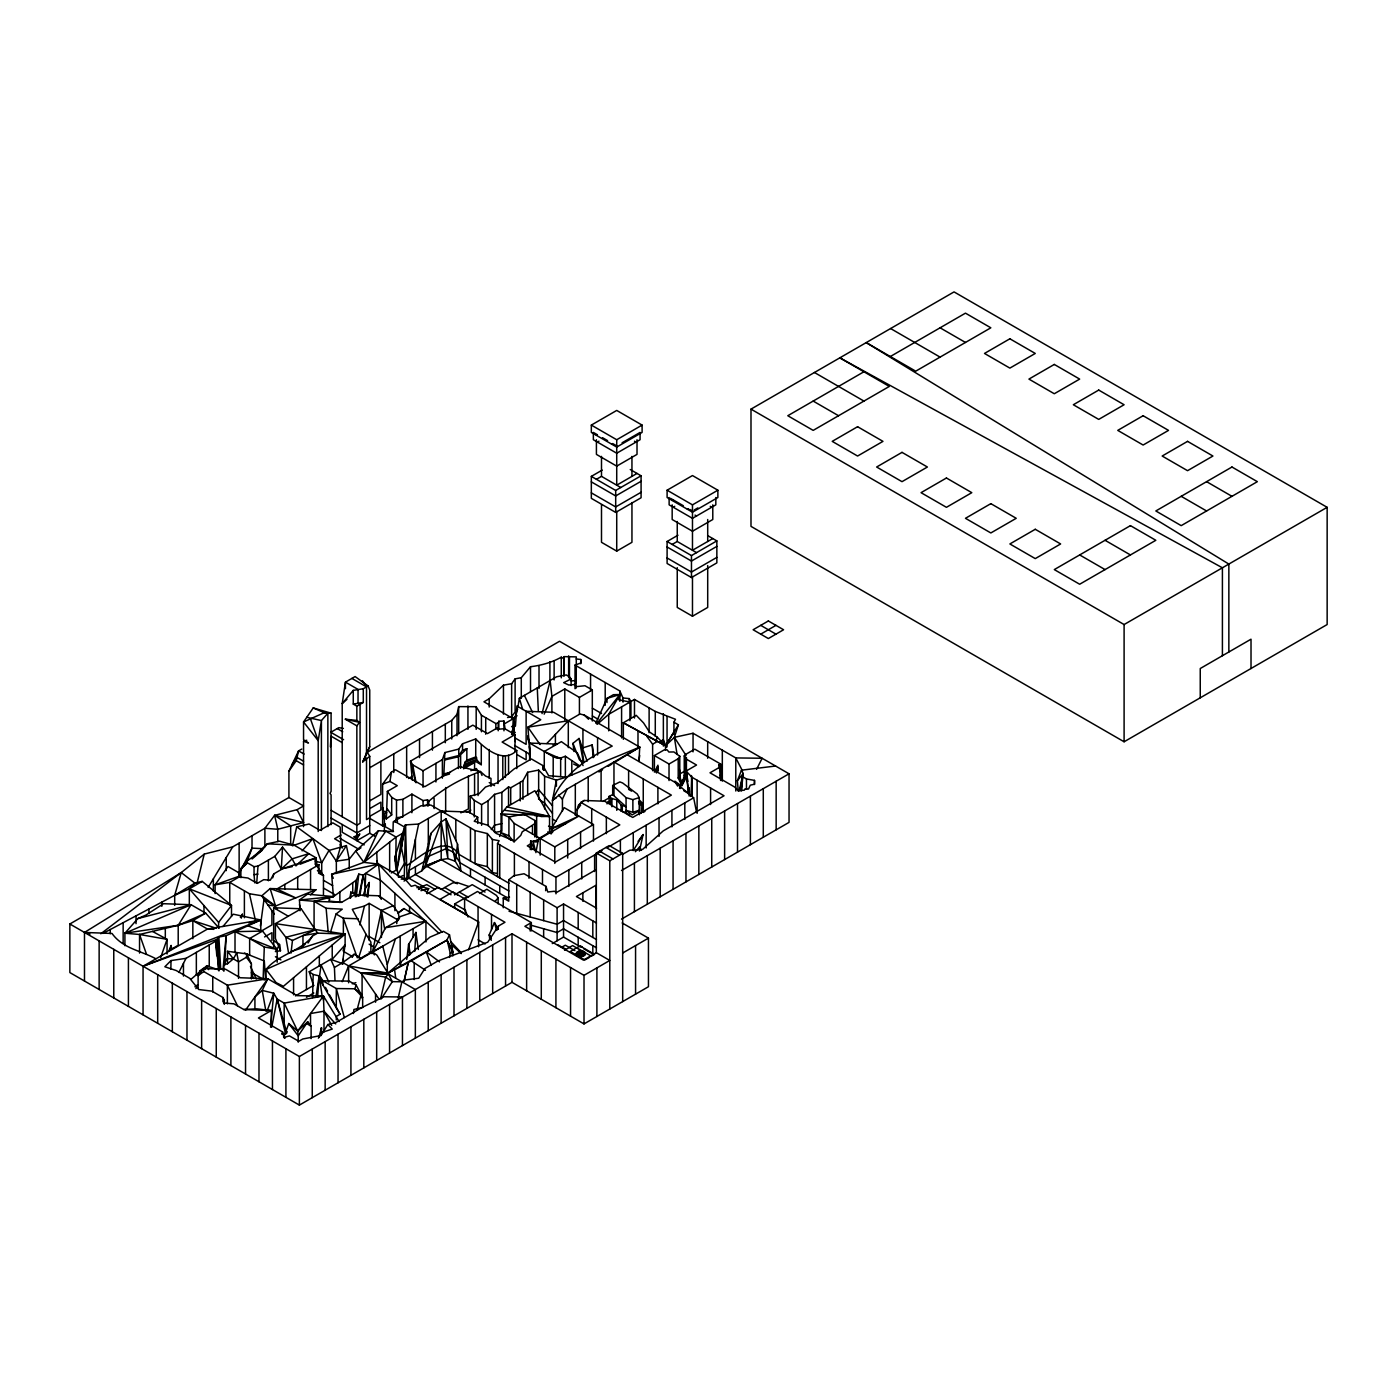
<?xml version="1.0" encoding="UTF-8"?>
<svg xmlns="http://www.w3.org/2000/svg" width="1397" height="1397" viewBox="0 0 1397 1397"><rect width="100%" height="100%" fill="white"/><g stroke="black" fill="none" stroke-linecap="round" stroke-linejoin="round"><path stroke-width="1.5" d="M239.271 876.163L215.103 884.842L229.754 882.398L239.271 876.897L238.52 872.566L227.99 866.489L215.103 884.842L215.103 893.556M328.854 982.178L321.1 964.89L319.197 978.668L340.047 1014.205L336.31 1016.475L336.31 1019.915M571.163 680.933L576.28 680.496L576.245 682.574L576.28 656.887L564.161 656.625L563.829 675.816M775.597 766.027L741.458 770.184L743.169 773.554L742.488 776.662L746.469 778.967L754.502 780.382L754.467 784.223L750.259 785.201L748.53 789.008L744.793 789.061L744.444 790.126L738.28 790.824L734.665 787.035L710.008 772.803L720.101 766.97L718.826 764.77L720.66 764.054L720.782 779.037L720.223 774.968M170.871 969.256L171.01 960.577L186.028 958.342L215.679 941.229L218.892 937.038L226.139 935.676L260.785 919.994L260.785 930.873M321.345 1034.147L321.467 1027.773L318.953 1037.08M418.629 824.055L405.462 824.894L404.274 877.7L407.068 879.324L418.629 824.055L441.19 811.028L468.711 812.041L477.722 817.245L477.722 823.444M312.561 997.563L313.19 974.495L309.226 971.736L330.757 959.302L343.191 963.878M321.258 1033.972L321.467 1027.773L320.734 1033.867M395.805 861.862L396.084 837.065L385.869 831.163L363.866 862.351L331.648 874.26L333.412 896.612L314.081 901.327L299.447 900.017L300.058 910.792M639.442 851.07L643.109 834.568L638.062 841.378M224.795 964.978L226.139 935.676L222.961 970.199L224.603 969.169M350.542 898.044L350.839 892.072L354.873 894.028L356.375 880.075L358.802 874.103L363.22 875.133L378.517 864.114L405.584 879.743L411.259 886.344L415.119 885.244L478.63 921.933L478.63 946.747M530.249 849.62L530.703 841.099L536.396 841.989L538.072 841.134L537.112 840.173L533.13 841.448L535.4 850.773M690.851 796.465L691.917 777.238L686.084 771.074L696.544 765.032L685.875 758.868L686.416 757.838L684.251 755.882L685.962 754.24L694.798 749.141L720.66 764.054L720.66 780.504L720.101 766.97L720.782 779.037M281.286 869.178L282.543 847.123L292.113 858.876L295.937 865.896L308.824 853.637L292.113 858.876L281.286 869.178L274.842 856.344L282.543 847.123M396.748 923.696L397.01 919.436L400.468 916.537L411.294 912.817M251.408 978.93L251.408 963.913L246.78 953.907L227.519 951.287L227.484 963.773L223.869 964.751L223.869 971.282M330.39 746.784L331.072 736.184L342.213 742.61M414.734 951.392L415.939 932.428L408.623 944.355L406.737 959.442M355.24 896.822L356.375 880.075L333.412 896.612L299.447 900.017L307.462 894.167L333.412 896.612M317.608 997.161L319.197 975.874L313.19 974.495M364.949 896.298L365.63 873.404L380.263 880.005L438.833 933.213M396.905 870.471L401.393 847.368L402.528 833.345L405.462 824.894L407.068 879.324L401.166 879.097M545.633 890.692L546 886.414L524.067 873.754L513.834 875.709L508.735 879.796L508.735 901.187L503.252 898.027L503.252 907.771M741.44 789.113L742.488 776.662M270.547 1027.144L273.76 993.215L262.234 990.421L254.918 996.917L254.918 1009.123M367.865 897.118L369.297 882.502L365.63 887.811L363.168 895.791M387.353 791.4L391.701 797.338L391.701 814.922L386.375 818.852L387.353 791.4L397.272 785.673L389.955 781.447L382.621 784.154L382.621 825.819L385.555 825.173M741.405 790.894L743.169 773.554L737.389 780.679L738.245 790.912M688.459 793.548L689.07 787.646L689.35 791.767M251.408 963.913L246.413 957.294L246.78 953.907M356.322 896.647L358.802 874.103M291.013 953.103L292.462 940.443L315.827 929.581L345.111 934.122L345.111 944.878L342.23 964.105M353.441 1013.524L353.93 1009.472L361.718 1007.639L383.861 996.76L402.458 996.987L402.458 1045.585M391.247 872.95L396.084 870.156L395.176 861.058L396.084 853.357M512.472 734.7L513.24 718.722L483.956 701.8L489.194 698.779L503.461 685.159L511.634 683.727L515.109 678.89L521.291 677.685L530.511 666.718C541.233 665.426 551.955 662.457 561.28 657.166L563.829 658.651M679.571 788.432L679.99 784.904L674.856 781.15M350.141 897.677L350.839 892.072M321.345 1034.898L327.858 1024.525L332.242 1029.083L321.52 1032.61L321.135 1035.509L302.8 1038.984L298.801 1041.289L289.458 1035.91L283.713 1037.5L283.539 1034.513L281.653 1034.007L282.631 1031.964L258.428 1017.976L271.315 1010.537L271.315 1026.708M457.535 844.172L455.3 861.285L460.94 871.03L457.535 844.172L445.957 818.869L441.19 821.96L430.922 833.45L421.859 870.785L404.03 881.07M260.418 925.949L263.998 899.476L261.868 895.756L249.434 893.748L229.754 882.398L229.754 905.134M508.892 883.218L458.827 854.3C444.875 833.625 420.008 856.972 406.667 865.703L404.589 863.189L401.393 847.368L404.676 827.146L394.338 821.174M638.918 761.365L639.739 747.116L584.19 715.037L579.947 714.007L568.3 720.747L546.821 743.501M256.751 882.59L257.991 866.088L274.842 856.344M512.332 734.508L513.24 728.413L511.773 732.22M638.848 761.47L639.739 755.463M316.001 996.393L319.197 975.874L323.021 980.869M376.422 865.075L377.068 860.971L378.063 865.127M396.591 870.593L402.528 833.345L396.084 837.065L363.866 862.351L355.711 850.965L378.412 830.726L392.976 831.599L393.238 821.82L420.968 805.807L430.887 805.074L475.067 830.586L487.326 833.555L492.39 839.457L499.131 840.75L497.524 843.561L497.524 876.635M449.572 957.416L450.253 953.138L447.127 940.059L387.86 973.15L361.02 973.063L342.789 962.533L334.424 967.475L334.983 980.362M517.973 706.83L519.352 698.29L556.582 676.777L566.291 674.943L569.539 676.812L571.111 678.994L571.111 685.525M389.955 781.447L391.457 772.122L395.508 769.782L424.793 786.686L459.578 766.604L480.358 771.511L485.545 776.034L490.976 778.408L490.976 786.424M359.885 895.564L363.22 875.133L365.63 887.811M430.922 833.45L424.967 867.572L421.859 870.785M366.817 896.647L369.297 882.502M401.393 847.368L405.462 824.894M739.956 790.632L743.169 773.554L739.275 790.492M271.786 1027.109L277.182 999.047L273.76 993.215L267.002 1011.166M535.854 852.641L538.072 841.134L533.13 841.448M552.496 832.664L552.496 800.202L556.39 780.155L566.518 777.134L639.739 747.116L615.606 761.802M170.224 949.82L171.115 945.507L171.691 949L169.037 950.536L171.115 945.507M358.907 896.053L363.22 875.133M457.029 735.713L457.029 714.321L458.687 706.62L476.185 706.707L481.424 715.229L495.848 723.541L498.205 722.947L498.816 721.289L503.968 721.062L505.103 729.269M404.1 981.497L408.256 962.55L447.127 940.059L452.855 951.933L452.855 955.932M341.025 846.774L340.152 827.094L332.835 822.868L319.948 830.307L309.069 824.02L296.705 826.832L292.427 845.849L312.858 838.637L321.712 862.752L321.712 873.09M595.786 723.209L606.962 698.413L613.405 694.693L619.919 694.519L618.749 699.775L629.942 702.062L629.942 720.677M404.1 980.869L408.256 962.55L387.86 973.15L348.621 965.903L342.178 981.724M575.337 684.582L576.28 680.496M398.162 998.017L401.882 981.777L405.043 979.961L418.733 978.232L424.932 968.47L437.907 960.979L487.71 942.224L498.537 925.984L504.981 922.264L452.89 891.95L440.003 899.389L467.454 915.245M380.595 998.68L385.659 977.132L388.436 974.006L415.346 989.547L415.346 1038.146M622.171 922.963L648.452 938.138L648.452 986.719L584.016 1023.914L512 982.335L299.377 1105.097L69.85 972.574L69.85 923.993L288.917 797.512L288.917 771.144L296.234 760.701L298.574 750.905L301.804 749.036M171.01 960.577L164.846 966.759L176.284 970.566L189.748 978.337L198.723 989.53L211.925 991.137L222.944 997.51L224.306 1000.13L223.625 1003.011L233.928 1003.832L243.776 1009.525L271.315 1010.537L256.664 1008.826L243.776 1009.525M359.832 924.866L364.442 906.042L369.14 903.353L397.988 920.012M542.053 713.588L550.156 680.496L551.902 696.387L551.902 712.941M197.099 883.009L204.259 854.091L232.688 846.879L264.889 828.281L274.615 815.359L297.107 809.684L303.551 805.964L288.917 797.512M298.225 1042.197L298.225 1035.841L307.742 1021.766L311.112 1026.219L311.112 1038.617M357.056 1009.909L361.334 993.808L354.768 988.779L336.31 988.552L319.197 978.668L322.183 981.235M497.507 929.669L498.537 925.984M241.332 917.899L242.38 914.249L240.319 917.323M272.694 877.875L273.847 873.841L283.05 868.515L316.141 857.863L316.84 866.157M174.695 905.396L174.695 895.302L181.243 872.566L204.259 854.091M336.345 873.439L336.345 861.163L340.431 847.211L340.501 842.181L334.599 838.759L341.025 835.039M330.548 932.078L336.048 914.005L342.265 909.168L326.112 908.26L314.081 901.327L314.081 930.28M358.627 957.818L366.066 934.383L352.288 909.325L364.442 906.042M387.283 972.626L387.283 964.524L395.386 938.906M517.641 708.978L513.764 721.149L514.375 734.665M677.091 754.485L674.367 737.337L678.401 724.799L673.93 722.214L675.484 719.28L655.28 711.44L634.482 699.426L630.92 701.486L630.92 718.041M395.176 861.058L395.159 856.256L402.528 833.345M395.002 822.187L396.504 817.699L396.504 800.114L391.701 797.338M685.281 775.579L681.911 785.533L678.209 778.059L678.209 758.711L679.78 756.231L673.895 751.953L668.866 752.023L667.12 749.805L664.116 749.945L654.39 755.567L654.39 772.104M160.62 957.678L167.064 939.343L152.43 931.397M442.378 778.181L442.378 759.636L444.857 752.564L458.757 749.089L462.564 743.763L475.731 738.943C485.667 749.141 503.322 763.827 516.75 750.503L516.75 768.612M449.485 774.06L443.809 775.702L444.857 752.564M288.76 1023.512L298.225 1035.841L297.648 1031.091L288.76 1023.512L284.761 1034.863L286.909 1031.475M241.175 917.637L242.38 914.249L241.052 917.48M499.672 836.471L501.052 832.595L501.052 813.84L506.884 806.907L534.894 790.737L549.545 816.424L549.545 832.28L538.491 838.654M343.138 950.414L345.111 944.878L332.224 959.285L332.224 945.018M468.606 949.733L478.63 921.933M253.765 856.588L267.316 843.788L279.54 841.186L294.173 845.185L316.141 857.863L315.111 864.272L318.918 864.726L318.918 871.938L323.458 875.57L323.458 895.18M246.151 863.992L252.019 848.119L252.019 835.72M737.389 780.679L741.458 770.184M322.847 984.902L322.847 980.781L349.198 981.113L356.2 985.147L354.768 988.779L362.661 997.441L362.661 1007.656M675.257 729.915L666.264 744.549M498.415 929.232L494.451 922.579L489.264 934.75L489.683 938.836M367.306 752.319L369.734 756.318L362.749 761.889L369.734 746.714L369.734 690.048L368.127 685.944L355.1 676.567L345.443 682.138L342.213 703.582L342.213 816.739M655.717 741.021L657.341 737.267L649.361 731.871L643.563 722.93L636.229 715.334L623.341 722.773L623.341 739.31M544.166 714.146L551.902 696.387L564.79 688.948L579.423 697.4L592.311 689.961L592.311 720.992M377.068 860.971L376.753 852.24M378.412 830.726L363.866 862.351L378.517 864.114L442.098 932.305M362.749 761.889L369.734 746.714M562.432 811.151L562.432 799.189L567.112 789.043L639.739 747.116M195.894 988.622L197.745 984.728L194.881 986.806M204.94 969.605L206.739 965.816L218.823 969.937L215.679 941.229L216.779 955.81M288.917 771.144L298.574 750.905L304.075 754.066M426.522 893.085L428.687 888.667L421.51 886.763L418.506 889.418L421.911 887.584M384.385 832.018L384.385 814.975L387.353 808.985L391.701 814.922M348.621 982.789L348.621 965.903L372.632 952.038L376.858 955.077L387.86 973.15L429.962 937.125L443.443 931.362L449.502 934.855L446.865 940.164L452.855 951.933L450.253 953.138M756.615 769.258L762.133 758.257L735.782 757.925L693.052 733.25L674.367 737.337L665.513 745.771L665.513 750.119M178.868 972.452L186.028 958.342M613.964 795.085L613.964 761.994L671.346 795.12L632.701 817.437L604.587 801.214L584.208 800.464L580.873 802.402L577.066 809.789L577.066 816.197M686.416 757.838L686.416 777.186L681.911 785.533L679.431 776.086M223.869 964.751L227.065 958.656L233.369 958.883L238.52 961.852L246.413 957.294M526.355 815.184L501.052 813.84L508.91 817.035L523.77 814.067L534.841 820.458L535.191 835.79M387.283 964.524L382.778 946.171L372.65 952.003L385.537 927.695L398.407 920.256L397.01 919.436M273.847 873.841L270.337 880.18L263.719 879.673L257.275 883.41L247.985 878.032L239.271 876.897M522.932 799.363L522.932 780.748L527.664 772.262L538.648 770.061L544.603 776.261L556.39 780.155L556.39 786.267M227.484 963.773L233.369 958.883L236.757 952.824L238.52 961.852L238.52 978.389M356.846 839.126L359.815 833.869L356.846 836.82L354.105 836.873L356.846 839.126L356.846 840.697L369.734 833.258L375.234 836.419M318.376 1038.181L321.52 1032.61M606.962 702.551L606.962 698.413L619.919 694.519L608.708 714.321L597.322 724.205M397.342 875.378L404.589 863.189M208.17 887.427L232.688 846.879M556.198 797.931L552.496 800.202C563.445 773.694 587.491 758.187 612.218 746.103L553.649 712.295L526.128 711.283L526.128 744.357L514.795 737.826L515.266 741.58M678.401 724.799L665.513 745.771L623.341 722.773L665.513 745.771L657.341 737.267M643.109 834.568L633.26 850.581L633.26 832.647M219.032 928.097L205.726 913.167L191.092 904.715L178.205 925.285L178.205 945.245L171.691 949M678.209 778.059L679.78 775.562L679.78 756.231M308.038 943.027L312.474 936.06L317.59 933.109L345.111 934.122L283.399 986.317L276.135 982.632L266.041 969.431C278.457 954.221 300.704 951.601 312.474 936.06M381.241 998.907L392.33 981.654L401.882 981.777M296.705 826.832L329.028 850.424L336.345 861.163L346.404 845.587L349.233 859.225L349.233 868.672M352.096 957.382L354.192 954.238L361.509 958.464M331.089 824.649L331.089 794.841L330.059 793.409L331.089 791.348L331.089 713.168L313.225 707.93L303.551 721.97L303.551 739.712L308.493 742.994L303.551 741.266L303.551 826.64M292.13 764.403L297.02 757.436L303.516 761.19M245.54 1010.136L267.805 978.756L297.072 995.659L323.423 995.991L339.122 1021.574M444.857 759.008L458.757 755.533L462.564 750.206L466.842 748.652L466.842 760.195L464.852 762.413L463.804 766.953L474.578 762.43L463.542 768.804M294.173 845.185L267.316 843.788L261.71 850.616L245.802 861.897L240.878 868.759L240.878 877.264M507.548 717.534L511.634 716.801L515.109 711.981L515.109 678.89M382.621 784.154L391.457 772.122M284.185 1023.53L284.185 1003.098L297.648 1031.091L323.423 995.991L284.185 1003.098L277.182 999.047L285.669 1034.374M356.846 725.846L359.483 722.319L356.846 720.415L345.338 719.211L356.846 725.846L356.846 836.82M491.307 829.574L494.573 825.19L501.89 823.549M218.613 928.307L218.613 922.369L231.5 905.431L202.216 881.385L194.899 883.131L174.695 895.302L102.907 933.44M580.646 805.126L577.066 809.789L578.55 804.934L584.208 800.464M596.659 723.768L619.919 694.519M222.944 926.508L233.264 914.179L260.785 919.994L143.053 966.253L143.053 1014.851M368.127 685.944L363.29 688.738L353.266 690.38L342.213 703.582L346.962 699.321M369.821 767.704L451.755 720.415L457.029 714.321M477.722 817.245L474.229 821.261L488.024 825.278L496.232 833.45L514.742 841.169L520.784 835.371L522.216 831.861L535.191 823.374M302.119 850.86L312.858 838.637M167.064 953.959L167.064 939.343L139.543 934.471L124.909 933.231L137.797 918.58L145.864 915.105L163.554 903.702L191.092 904.715L124.909 933.231L124.909 945.734M635.356 851.716L639.599 846.931L641.171 850.336M495.062 901.414L498.118 897.992L496.511 895.46L486.872 889.243L479.503 893.504M606.979 803.869L608.795 801.843M444.508 760.003L458.46 756.79L466.842 748.652M535.907 792.623L538.648 789.654L552.461 805.772M566.518 777.134L548.654 775.737L542.892 765.591L531.384 758.955L514.271 768.839L497.402 782.774L485.51 787.035L478.996 793.81L470.178 796.115L474.282 800.376L481.598 804.602L488.042 800.883L494.573 794.352L501.89 792.326L508.543 786.913L510.708 787.803L522.932 780.748M310.571 894.918L315.914 889.749L270.127 888.562L261.868 895.756L275.558 906.024L315.914 889.749M246.605 863.346L240.878 868.759L247.286 863.171M396.504 800.114L402.895 799.328L411.905 794.125L423.064 800.568L427.569 799.852L428.774 801.284C443.932 787.96 461.674 778.496 480.358 771.511L482 775.457M297.648 1031.091L307.742 1021.766M252.106 858.98L261.71 850.616M191.249 979.087L206.739 965.816L208.59 969.623M552.496 800.202L567.112 789.043M301.874 946.904L305.087 944.302M574.062 751.516L572.962 743.361L579.039 738.454L587.124 761.121M398.128 913.236L403.977 908.591L425.945 921.269L425.945 941.945M100.794 933.772L181.243 872.566L194.899 883.131L189.328 888.824L174.695 895.302M385.328 823.793L382.621 825.819L369.821 818.415M265.884 1011.096L262.234 990.421L267.805 978.756L240.267 977.743L225.633 969.291L203.298 968.47L203.752 971.544L198.112 975.647L198.112 988.343M342.789 962.533L354.192 954.238M399.42 918.982L398.232 912.712L403.977 908.591M84.484 981.043L84.484 932.445L181.243 872.566M598.911 771.965L602.613 769.695M608.184 766.307L611.903 764.054M660.135 741.615L663.365 739.677L666.317 747.203M360.985 847.822L355.711 850.965L349.233 859.225L336.345 861.163M591.333 425.09L616.723 410.439L642.096 425.09L642.096 432.424L616.723 447.075L591.333 432.424L591.333 425.09L616.723 439.741L642.096 425.09M596.414 435.34L597.427 434.764L593.358 432.424L593.358 439.741L616.723 453.222L640.07 439.741L640.07 432.424L622.102 442.779M597.427 442.081L598.946 441.208M611.642 444.141L612.654 443.548L616.723 445.905M630.257 469.532L641.083 475.783L641.083 497.769L615.693 512.42L591.333 498.362L591.333 476.377L602.212 470.091M596.414 479.311L601.496 476.377L620.774 487.518M637.015 473.443L616.723 485.178L616.723 439.741M750.992 409.129L954.046 291.903L1327.15 507.321L1327.15 624.546L1124.096 741.772L750.992 526.372L750.992 409.129L1124.096 624.546L1327.15 507.321M591.333 476.377L615.693 490.452L641.083 475.783M641.083 481.284L615.693 495.935L591.333 481.878M641.083 492.285L615.693 506.936L591.333 492.862M863.94 371.759L787.786 415.73L813.176 430.381L889.313 386.428L839.824 357.842L1222.41 567.793L1222.41 655.717M890.326 356.532L965.467 313.155L990.84 327.806L915.716 371.183L866.227 342.597L1228.854 564.074L1228.854 651.997M667.102 490.207L692.475 475.556L717.866 490.207L717.866 497.524L692.475 512.193L667.102 497.524L667.102 490.207L692.475 504.858L717.866 490.207M672.167 500.458L673.197 499.882M673.197 507.198L674.716 506.325M687.411 509.259L688.424 508.665M601.496 504.631L601.496 542.315L616.723 551.117L631.95 542.315L631.95 502.553M694.274 509.975L697.871 507.897M353.266 690.38L353.266 704.088L356.846 706.166L363.29 702.447L363.29 688.738M707.703 535.627L716.853 540.901L716.853 562.886L691.463 577.537L667.102 563.48L667.102 541.495L677.982 535.208M672.167 544.428L677.248 541.495L696.544 552.636M712.784 538.561L692.475 550.278L692.475 504.858M667.102 541.495L691.463 555.569L716.853 540.901M716.853 546.402L691.463 561.053L667.102 546.995M366.241 752.878L559.533 641.275L789.043 773.798L789.043 822.379L621.525 919.104M716.853 557.386L691.463 572.054L667.102 557.979M202.216 881.385L189.328 888.824L189.328 905.361M369.821 800.795L380.875 794.422L380.875 761.33M408.483 778.478L412.167 776.348M511.581 718.949L517.1 715.77M515.004 751.149L515.004 734.612L504.736 728.693L498.17 729.217L497.489 727.82L487.466 733.6L472.832 725.148L410.508 761.121L412.709 764.84L423.047 770.795L442.378 759.636M505.103 723.402L513.24 718.722M677.248 567.653L677.248 607.433L692.475 616.234L707.703 607.433L707.703 565.575M369.821 808.549L380.875 802.175L380.875 809.928L369.821 816.302M511.581 726.702L515.266 724.589M511.581 734.455L515.266 732.342M369.734 817.751L366.52 819.602L366.52 758.885L365.211 756.72L366.52 753.699L366.52 686.87L351.887 678.418M124.909 933.231L178.205 925.285L192.838 920.606L205.726 913.167L178.205 925.285L139.543 934.471L139.543 953.086M515.004 734.612L502.117 742.051L516.75 750.503M369.734 825.505L356.846 832.944L331.106 818.083M318.918 864.726L276.868 888.998L295.745 897.887L270.127 888.562L275.558 906.024L267.962 905.064M544.271 770.131L544.271 751.516L561.367 741.65L577.363 752.931L583.073 765.608M629.942 702.062L608.708 714.321L608.708 730.858M760.736 634.151L775.964 625.35M261.361 931.031L271.909 924.936L271.909 910.652M467.087 812.268L470.824 810.103M235.01 952.667L235.01 931.677L249.644 938.522L262.531 931.083L277.182 949.384L277.182 962.236M302.957 946.136L302.957 935.571L317.59 933.109L301.193 908.766L275.419 923.644L275.419 938.435L280.483 950.763L275.419 951.567L279.749 944.547L280.483 950.763M264.557 936.95L271.909 932.69L271.909 940.443M314.081 901.327L341.601 902.34L354.489 894.901L378.936 895.791L393.168 905.762L398.232 912.712M652.626 770.725L652.626 744.199L656.939 741.72M427.203 893.748L438.256 887.374L451.056 894.779M441.469 889.4L452.698 882.921L457.238 882.52L468.571 886.431M602.928 801.459L610.297 797.198M530.546 843.963L527.28 845.849L555.377 862.071L619.814 824.876L580.873 802.402M537.112 840.173L578.829 816.092L551.291 828.683L551.291 833.747M654.39 755.567L669.023 764.019L678.209 758.711M454.496 894.901L472.221 884.668L485.038 892.072M295.413 995.904L313.819 985.269M359.85 958.709L370.886 952.335L370.886 942.119L366.066 934.383M454.654 907.84L454.654 903.964L467.541 896.525M683.832 779.404L680.164 781.517L680.164 773.763L685.683 770.585M372.65 952.003L425.945 921.269L385.537 927.695M514.113 823.374L514.113 842.129L508.91 835.79L508.91 817.035L514.113 823.374L554.801 846.861L593.463 824.544L593.463 841.099M306.449 997.283L313.819 993.023M639.512 800.132L643.091 803.869L641.188 804.969L638.569 802.978M639.477 810.644L632.125 814.888L626.066 810.312L632.876 812.286L639.25 810.26L639.477 814.73M69.85 923.993L299.377 1056.499L512 933.755L584.016 975.333L609.79 960.455L596.327 952.684L596.327 853.026L609.214 845.587L622.678 853.357L622.678 1001.597M497.524 843.561L555.954 877.281L601.967 850.721M607.503 847.525L693.645 797.792L696.474 811.849M596.327 853.026L609.79 860.796L622.678 853.357M595.192 870.174L556.53 892.491L554.365 891.251L547.781 892.002L546 886.414M622.713 854.283L629.75 850.232L642.55 849.446L663.243 830.883L724.048 795.784L691.917 777.238L692.144 794.596M361.718 1007.639L336.013 1022.464L327.858 1024.525M531.331 930.856L531.331 922.596L524.888 926.316L583.44 960.123L596.327 952.684M508.735 879.796L557.106 907.701L563.55 903.981L596.484 923.015M621.525 870.506L789.043 773.798M552.269 943.586L563.55 937.073L578.183 945.525L578.183 937.265M564.563 950.222L572.613 945.577L578.114 948.738M589.744 957.155L584.906 959.949L570.273 951.497L579.93 945.926L594.581 954.378L591.35 956.229L576.717 947.777M622.678 953.016L648.452 938.138M354.105 836.873L357.911 834.882M460.835 812.844L468.414 808.95L468.414 775.859M612.689 794.614L609.127 796.377L610.786 798.193L616.775 799.887L621.089 805.004L626.066 806.802L612.689 794.614L612.689 785.481L619.884 781.918L622.66 783.001L637.242 794.02L639.25 797.6L639.25 814.346M609.127 796.377L609.127 801.424L607.538 802.21L610.786 803.24L610.786 798.193M571.111 678.994L563.672 682.644L568.806 685.036L574.272 684.565L576.228 686.643L584.994 685.735L592.311 689.961M463.804 765.381L474.578 760.841L481.284 764.718L481.284 744.898M399.263 877.194L403.244 875.517M423.221 867.153L441.19 859.626L447.878 858.596L455.3 861.285L445.957 818.869L447.878 858.596L441.19 821.96L424.967 867.572L441.19 859.626L507.076 897.66M421.51 886.763L426.801 884.633L434.973 889.365M393.168 905.762L381.433 910.442L372.091 953.645L369.14 951.933M299.971 864.289L316.141 857.863L316.141 861.478M427.29 865.092L441.19 859.626L441.19 811.028L444.875 812.67M464.852 762.413L476.587 757.873L476.587 759.689L481.284 764.718M464.852 764.229L476.587 759.689M470.824 770.69L476.342 768.56L478.787 772.174M529.638 760.352L529.638 743.064L553.195 756.65L560.651 758.03L565.366 756.248L579.86 765.993M575.023 688.721L575.023 665.112L580.873 662.964L580.75 659.489L576.245 658.947M466.842 760.195L475.731 756.947L476.587 757.873M565.942 823.532L551.291 828.683L564.178 807.641L593.463 824.544M657.935 770.917L656.642 771.354L657.62 766.482L657.935 770.917L657.935 765.189L655.857 769.73L656.52 772.978L655.874 769.398M264.138 979.943L267.805 978.756L227.379 985.182L203.752 971.544M290.628 951.654L345.111 934.122L266.041 969.431L266.041 979.454M303.551 741.266L306.781 740.235M612.689 785.481L626.066 797.652L632.876 799.625L639.25 797.6M639.25 804.235L641.188 803.624L641.188 813.333M594.004 756.982L592.188 744.933L581.816 748.181L583.911 762.43L579.458 759.881L572.962 743.361M352.254 983.785L355.868 982.65M346.404 845.587L329.028 850.424L321.712 862.752L315.425 861.303M552.985 745.212L557.159 744.077L529.638 743.064M297.107 809.684L303.551 822.519L277.776 829.277L264.889 828.281L264.889 846.739M137.797 918.58L191.092 904.715M420.951 890.675L428.687 888.667M580.523 951.759L580.523 953.033L581.798 952.073M248.666 922.876L260.785 919.994L207.489 929.057L143.053 966.253L217.548 939.168L218.456 968.47M444.508 773.711L450.48 772.349M283.05 868.515L292.252 866.646M353.266 704.088L363.29 702.447M335.717 1023.931L323.999 1011.201L310.536 1013.541L310.536 1026.079M428.023 800.865L428.023 806.139L427.569 805.126L423.064 805.842L423.064 800.568M416.9 887.706L421.929 886.938M245.802 861.897L254.044 866.664L257.991 866.088M254.778 882.887L254.044 874.697L257.991 874.12M509.503 897.153L503.252 898.027L506.936 899.231M235.01 931.677L262.531 931.083L247.898 925.827M540.988 816.547L549.545 816.424L506.884 806.907M361.02 973.063L388.436 974.006L392.33 981.654L385.659 977.132L361.02 973.063L378.989 998.977M301.193 908.766L273.672 907.753L273.672 946.642M358.121 918.772L343.365 918.231L336.048 914.005M84.484 932.445L112.022 933.458C122.779 948.546 140.783 950.589 155.94 958.813M213.933 929.319L207.489 929.057L192.838 920.606L192.838 938.714M262.741 848.678L252.019 848.119L239.131 873.666L239.131 843.159M534.789 815.638L549.545 816.424L504.841 810.312M371.515 973.098L388.436 974.006M575.023 665.112L619.849 690.974L623.01 697.994L629.191 698.57L630.92 701.486M523.77 814.067L549.545 816.424M306.781 717.29L321.415 720.555L327.858 713.291L331.089 713.168L324.209 712.732L313.225 707.93M343.4 728.431L338.842 727.645L330.792 732.307L343.61 739.694M249.644 938.522L264.295 946.974L277.182 949.384L249.644 938.522L249.644 955.146M475.067 830.586L475.067 863.678L487.326 866.646L492.39 872.549L497.437 873.527M345.338 719.211L359.483 722.319M277.776 841.605L277.776 829.277L274.615 815.359L303.551 822.519M509.032 911.263L557.106 924.255L563.55 920.536L596.484 939.552M326.968 898.184L329.832 898.987L328.819 901.03L341.601 902.34M629.331 813.281L629.331 815.621L626.066 812.652L622.294 811.552L622.294 805.702M354.489 894.901L358.173 895.983M86.335 933.004L90.019 934.122M192.838 920.606L216.43 928.307M548.532 826.151L552.461 827.443M277.357 908.993L273.672 907.753L288.306 916.205M557.124 758.222L553.195 756.65L553.195 777.343M244.458 953.068L264.295 960.979L265.57 979.332L263.125 979.122L264.295 946.974M508.91 835.79L501.052 832.595L510.883 840.261M544.271 751.516L561.594 759.112M573.591 764.054L579.144 766.656M292.462 940.443L285.826 937.282L275.419 923.644L315.827 929.581L285.826 937.282L288.655 953.47M318.446 873.108L323.458 875.57L317.363 866.821M275.558 906.024L263.998 899.476L274.301 914.04M261.274 978.092L251.408 972.626L253.486 978.476M940.076 327.806L965.467 342.457M1206.589 481.668L1231.962 496.319M890.588 328.539L940.076 357.108M1181.198 496.319L1206.589 510.97M814.451 372.493L863.94 401.079M1105.062 540.29L1130.435 554.941M813.176 401.079L838.549 415.73M1079.671 554.941L1105.062 569.592M634.482 441.208L636.002 442.081M602.509 437.698L607.573 440.614M710.252 506.325L711.772 507.198M670.49 498.31L683.343 505.731M689.769 509.451L692.475 511.005M695.025 515.109L696.544 515.999M760.736 625.35L775.964 634.151M592.398 708.227L601.548 713.5M592.398 715.98L597.881 719.141M626.851 754.555L675.45 782.599L693.645 797.792M683.744 790.719L689.227 793.898M628.685 789.462L631.619 791.156M641.66 809.439L645.012 811.378L643.091 812.478L643.091 803.869M514.62 745.474L529.795 754.223M517.082 754.642L526.128 759.863L526.128 752.11M606.001 847.455L619.447 855.226M489.229 782.582L494.521 785.638M552.496 819.096L556.198 821.244M599.557 851.175L613.021 858.945M547.781 831.896L550.924 833.695M337.236 728.588L342.736 731.749M596.554 908.172L576.42 896.542L595.751 885.384L595.751 908.626M386.69 812.652L382.621 810.435L382.621 807.379L384.577 819.183L382.621 816.739M296.234 760.701L303.551 764.927M508.892 890.972L459.875 862.665L453.274 852.1L446.062 848.66L429.019 856.169L424.042 861.774L408.972 870.471L408.972 878.224L423.605 886.676M596.484 947.83L563.55 928.813L557.106 932.532L530.179 924.989L530.179 931.013M384.385 826.203L393.535 831.477M583.667 948.703L592.817 953.976L592.817 945.717M531.331 922.596L477.495 891.496L464.607 898.952L464.607 909.168L466.336 914.93M574.883 950.606L565.296 945.21L562.083 947.079L565.733 949.192M331.229 810.4L356.846 825.19L360.077 823.322L360.077 704.315L358.034 703.128L358.034 689.402L345.443 682.138L345.443 688.651M427.238 866.454L457.29 883.795M557.979 944.861L563.462 948.039M459.334 892.107L468.484 897.398M444.7 887.532L457.5 894.936M364.18 844.923L342.213 832.245L342.213 824.492M441.033 889.295L415.415 874.505L415.415 866.751M454.654 903.964L465.638 910.303M339.942 838.357L358.732 849.219M478.053 939.797L485.196 943.918M323.528 880.354L332.678 885.628M323.528 888.108L334.512 894.447M369.14 936.427L379.862 942.731M369.14 944.18L373.575 946.747M343.365 951.322L352.515 956.596M273.672 940.845L279.156 944.005M275.419 956.735L280.919 959.896M307.2 1023.879L311.112 1026.219M540.133 800.254L544.603 802.943L552.461 813.316M274.615 815.359L290.663 825.889L290.663 844.434M411.259 960.822L425.474 970.286M638.569 801.634L641.188 803.624M439.549 961.869L426.26 951.863L431.289 965.414M317.416 870.575L323.458 875.57L318.306 869.702M686.416 777.186L684.251 775.213L684.251 755.882M461.254 953.61L452.296 945.455L452.296 954.675M584.19 715.037L588.556 719.245M558.521 795.085L562.432 799.189M450.969 941.822L461.307 952.929M609.127 801.424L610.786 803.24M218.613 922.369L189.328 888.824L231.5 905.431L231.5 916.257M362.417 680.793L366.084 685.421M227.519 951.287L233.369 958.883M322.34 997.353L319.197 975.874L322.777 980.624M646.794 736.306L652.626 744.199M540.08 744.566L527.891 727.173L540.779 719.734L516.907 705.956L515.441 726.143L513.467 727.208L513.956 734.193M378.936 895.791L381.329 899.336M674.367 737.337L686.049 755.463M675.45 782.599L677.65 786.092M372.632 952.038L374.396 954.902M340.152 844.679L342.248 848.101M491.377 938.452L489.264 934.75L491.273 940.356M319.197 975.874L322.323 981.62M325.449 987.365L327.544 991.206M329.622 995.031L340.047 1014.205M323.423 1000.13L323.423 995.991L323.999 1011.201L331.683 1025.485M356.2 985.147L362.661 997.441L361.334 993.808M742.505 770.917L735.782 757.925L735.782 791.016M384.385 814.975L386.375 818.852M237.455 1005.735L227.379 985.182L227.379 1003.797M238.52 872.566L240.983 877.7M524.381 695.374L532.606 712.592M250.465 966.34L256.192 978.93M531.663 849.725L530.703 841.099L534.999 850.721M330.757 959.302L334.424 967.475M464.607 909.168L468.1 917.026M514.917 723.821L513.764 721.149L515.109 723.856L513.467 727.208L514.533 735.695M333.254 878.311L331.648 874.26L378.517 864.114L380.263 880.005L380.263 896.56M544.341 769.555L542.892 765.591L543.381 769.922M310.431 718.879L318.202 740.654L318.202 831.529M357.3 957.783L343.365 918.231L343.365 934.768M139.543 934.471L146.51 954.256M282.631 1031.964L284.656 1038.163M283.539 1034.513L284.744 1038.32M309.226 971.736L313.539 985.845M519.352 698.29L522.705 709.466M277.182 999.047L286.909 1033.012M494.451 922.579L496.616 930.437M344.343 1017.575L336.31 988.552L336.31 1007.831M568.3 747.622L568.3 720.747L527.891 727.173L530.196 757.034M397.516 821.698L396.504 817.699L402.895 816.913L402.895 799.328M299.447 904.662L300.39 908.521M415.538 782.285L410.508 761.121L412.359 780.294M315.058 859.888L316.525 866.14M249.434 893.748L255.162 919.121M679.78 775.562L681.911 785.533L684.251 775.213L685.875 778.216L685.875 758.868M449.502 934.855L452.855 951.933M543.677 769.764L542.892 765.591L543.45 769.747M412.709 764.84L416.062 782.774M688.529 794.264L686.084 771.074L687.953 781.429M579.039 738.454L583.282 761.749M528.764 742.436L527.891 736.114L528.922 741.824M527.891 736.114L528.607 740.183M384.716 929.302L381.433 910.442L381.451 937.457M410.334 954.535L408.623 944.355L409.373 955.164M679.483 769.485L680.164 773.763M395.159 856.256L398.459 877.246M679.99 784.904L680.549 788.502M415.939 932.428L418.349 949.506M529.358 746.644L530.249 752.966M718.826 764.77L719.385 768.856M529.288 753.42L530.144 759.654M394.583 969.867L395.7 977.9M530.703 841.099L531.297 845.691M686.084 771.074L689.175 796.115M326.112 908.26L328.155 931.712M592.188 744.933L593.114 757.68M220.726 969.204L218.892 937.038L218.945 970.967M537.269 687.935L538.334 711.195M691.48 775.562L691.934 796.185M1251.014 668.517L1251.014 639.197L1200.25 668.517L1200.25 697.819M1124.096 624.546L1124.096 741.772M776.156 781.237L776.156 829.818M763.286 788.676L763.286 837.257M754.502 780.382L754.502 784.52M750.399 796.115L750.399 844.714M746.469 778.967L746.469 789.305M737.511 803.554L737.511 852.153M724.624 810.993L724.624 859.592M722.319 750.154L722.319 781.167M715.823 497.524L715.823 504.858L692.475 518.339L669.128 504.858L669.128 497.524M712.784 504.858L712.784 519.509L692.475 531.244L672.167 519.509L672.167 504.858M711.737 818.432L711.737 867.031M710.584 788.013L710.584 804.55M707.703 519.509L707.703 541.495M707.685 741.702L707.685 758.239M698.849 825.871L698.849 874.47M697.12 780.242L697.12 813.333M693.052 733.25L693.052 751.848M692.475 576.455L692.475 616.234M691.463 555.569L691.463 577.537M685.962 833.311L685.962 881.909M684.809 802.891L684.809 819.428M677.248 521.518L677.248 541.495M673.93 722.214L673.93 734.612M673.075 840.75L673.075 889.348M671.922 810.33L671.922 826.867M669.023 764.019L669.023 780.556M667.05 716.696L667.05 746.941M663.365 713.692L663.365 746.085M660.187 848.189L660.187 896.787M659.035 817.769L659.035 836.384M657.9 787.349L657.9 803.886M655.28 711.44L655.28 736.254M649.116 707.877L649.116 732.709M647.3 855.628L647.3 904.226M646.147 825.208L646.147 847.962M643.249 778.897L643.249 811.989M637.992 731.225L637.992 747.762M637.015 439.741L637.015 454.392L616.723 466.127L596.414 454.392L596.414 439.741M635.565 945.577L635.565 994.158M634.482 699.426L634.482 718.041M634.413 863.067L634.413 911.665M632.876 799.625L632.876 812.286M631.95 456.4L631.95 476.377M629.191 698.57L629.191 702.708M628.615 770.446L628.615 789.061M626.066 797.652L626.066 812.652M623.01 697.994L623.01 702.132M621.595 706.865L621.595 737.895M621.089 805.004L621.089 811.273M620.39 840.086L620.39 852.956M619.849 690.974L619.849 701.329M616.723 511.337L616.723 551.117M616.775 799.887L616.775 810.347M615.693 490.452L615.693 512.42M611.921 798.368L611.921 806.733M609.79 860.796L609.79 1009.036M606.35 817.105L606.35 833.642M605.198 682.522L605.198 705.275M601.496 456.4L601.496 476.377M601.094 769.433L601.094 800.446M597.584 737.651L597.584 755.009M596.903 967.894L596.903 1016.475M594.616 854.964L594.616 871.518M592.817 920.902L592.817 937.439M591.699 808.653L591.699 825.19M590.564 674.07L590.564 690.624M588.207 776.872L588.207 801.686M584.016 975.333L584.016 1023.914M582.933 729.199L582.933 747.814M582.863 892.823L582.863 901.275M581.728 862.403L581.728 878.957M580.75 659.489L580.75 663.785M580.576 831.983L580.576 848.538M579.423 697.4L579.423 713.954M578.183 912.433L578.183 928.988M575.913 665.618L575.913 688.372M575.32 784.311L575.32 815.324M571.81 760.579L571.81 775.178M570.552 967.562L570.552 1016.143M569.452 657.446L569.452 678.925M568.649 655.857L568.649 677.335M568.841 869.842L568.841 886.397M567.688 839.422L567.688 858.037M565.366 756.248L565.366 776.924M564.79 688.948L564.79 719.979M564.161 656.625L564.161 675.956M563.55 903.981L563.55 937.073M561.28 657.166L561.28 677.859M560.651 758.03L560.651 776.645M557.106 907.701L557.106 940.792M555.954 877.281L555.954 893.836M555.919 959.11L555.919 1007.691M555.412 734.385L555.412 744.723M554.801 846.861L554.801 863.416M554.12 661.305L554.12 679.92M549.912 661.707L549.912 680.322M544.603 776.261L544.603 808.933M543.643 899.93L543.643 920.623M543.643 928.761L543.643 936.898M542.49 869.51L542.49 883.987M541.285 950.659L541.285 999.239M540.168 838.41L540.168 855.139M539.015 665.705L539.015 688.459M538.648 770.061L538.648 799.346M536.658 815.237L536.658 837.676M534.841 820.458L534.841 837.013M532.501 825.924L532.501 834.201M530.511 666.718L530.511 691.532M530.179 892.159L530.179 916.991M529.026 861.739L529.026 878.294M527.664 772.262L527.664 795.26M526.634 942.207L526.634 990.787M521.291 677.685L521.291 698.36M520.26 782.285L520.26 800.9M516.715 884.388L516.715 913.341M514.393 853.288L514.393 876.041M512 933.755L512 982.335M511.634 683.727L511.634 716.801M510.708 787.803L510.708 804.34M508.56 755.236L508.56 773.851M508.543 786.913L508.543 805.999M505.557 937.474L505.557 986.055M505.382 756.214L505.382 777.431M503.968 721.062L503.968 730.823M503.461 685.159L503.461 714.111M502.798 756.144L502.798 779.596M501.89 792.326L501.89 831.198L494.573 832.455L494.573 794.352M499.742 844.836L499.742 877.927M499.742 885.681L499.742 893.434M498.816 721.289L498.816 729.112M498.205 722.947L498.205 730.771M498.048 754.59L498.048 783.542M498.118 897.992L498.118 903.807M495.848 723.541L495.848 729.409M492.67 944.913L492.67 993.494M492.39 839.457L492.39 872.549M491.517 914.494L491.517 929.459M489.194 698.779L489.194 707.057M489.229 749.49L489.229 778.443M488.042 800.883L488.042 825.697M487.326 833.555L487.326 866.646M485.719 717.709L485.719 734.246M485.108 877.229L485.108 884.982M481.598 804.602L481.598 825.278M481.424 715.229L481.424 731.766M479.782 952.352L479.782 1000.933M478.088 772.82L478.088 795.574M478.053 906.723L478.053 923.26M476.185 706.707L476.185 729.374M475.731 738.943L475.731 756.947M474.578 760.841L474.578 770.218M474.578 774.846L474.578 795.522M474.282 800.376L474.282 816.913M470.475 827.932L470.475 861.023M470.475 868.777L470.475 876.53M470.178 796.115L470.178 813.298M467.943 705.991L467.943 729.339M466.895 959.791L466.895 1008.372M462.564 743.763L462.564 750.206M460.626 755.533L460.626 768.35M458.687 706.62L458.687 733.774M458.757 749.089L458.757 755.533M458.46 756.79L458.46 768.542M455.824 819.48L455.824 840.453M454.008 967.23L454.008 1015.829M451.755 720.415L451.755 739.013M445.66 787.524L445.66 812.338M445.311 724.135L445.311 742.733M441.12 974.669L441.12 1023.268M435.934 763.356L435.934 781.971M434.1 798.211L434.1 808.549M432.424 731.574L432.424 750.189M428.774 801.284L428.774 804.812M428.303 818.467L428.303 844.242M428.233 982.108L428.233 1030.707M427.569 799.852L427.569 805.126M423.047 770.795L423.047 787.332M419.537 739.013L419.537 757.628M415.415 839.422L415.415 858.998M414.211 962.777L414.211 979.594M413.058 928.708L413.058 937.125M411.905 794.125L411.905 812.74M409.548 906.618L409.548 912.992M406.649 746.452L406.649 777.465M400.747 962.131L400.747 966.183M400.171 936.147L400.171 965.1M394.914 893.312L394.914 910.687M393.762 753.891L393.762 772.506M389.641 842.129L389.641 871.763M389.571 1004.426L389.571 1053.024M376.684 1011.865L376.684 1060.463M375.549 994.018L375.549 1002.225M369.734 756.318L369.734 833.258M369.14 903.353L369.14 940.303M363.814 1019.304L363.814 1067.902M362.085 974.6L362.085 998.191M356.846 706.166L356.846 720.415M352.743 882.677L352.743 892.997M350.926 1026.743L350.926 1075.341M343.365 959.058L343.365 962.935M339.855 891.967L339.855 902.567M338.039 1034.182L338.039 1082.78M327.858 826.657L327.858 713.291L324.209 712.732L303.551 721.97L318.202 740.654L321.415 720.555L321.415 830.551M325.152 1041.621L325.152 1090.219M323.999 1011.201L323.999 1031.877M319.337 955.915L319.337 965.781M315.897 862.106L315.897 865.721M312.264 1049.06L312.264 1097.658M310.571 869.528L310.571 889.645M306.449 966.811L306.449 989.53M299.377 1056.499L299.377 1105.097M297.683 876.967L297.683 889.4M293.58 977.708L293.58 994.821M285.914 1048.728L285.914 1097.326M284.796 884.423L284.796 889.156M272.45 1040.957L272.45 1089.555M268.399 860.063L268.399 880.756M258.986 1033.186L258.986 1081.784M254.044 866.664L254.044 874.697M245.54 1025.415L245.54 1074.014M244.388 890.849L244.388 917.724M230.889 1016.964L230.889 1065.562M226.244 857.548L226.244 870.628M224.306 1000.13L224.306 1004.391M222.944 997.51L222.944 1001.754M216.256 1008.512L216.256 1057.11M213.357 878.87L213.357 891.129M212.746 976.73L212.746 991.975M209.236 944.948L209.236 966.672M203.979 905.588L203.979 913.848M201.622 1000.06L201.622 1048.658M196.348 952.387L196.348 974.722M186.971 991.608L186.971 1040.206M183.461 963.389L183.461 976.049M172.337 983.156L172.337 1031.754M165.317 928.341L165.317 938.487M161.808 902.148L161.808 906.321M157.686 974.704L157.686 1023.303M148.92 908.993L148.92 913.289M136.033 915.838L136.033 923.679M128.419 957.801L128.419 1006.399M123.146 922.684L123.146 943.219M113.768 949.349L113.768 997.947M110.258 929.529L110.258 933.755M99.135 940.897L99.135 989.495M580.82 951.235A4.558 2.637 0 0 0 576.682 954.972A4.558 2.637 0 0 0 584.295 955.548A4.558 2.637 0 0 0 581.99 951.322A2.27 1.31 0 0 1 582.427 953.33A2.27 1.31 0 0 1 578.847 953.051A2.27 1.31 0 0 1 580.226 951.13M581.955 951.898A2.27 1.31 0 0 1 582.427 953.976A2.27 1.31 0 0 1 578.847 953.697A2.27 1.31 0 0 1 580.226 951.776M581.693 951.671A3.423 1.973 0 0 1 583.44 954.832A3.423 1.973 0 0 1 577.712 954.413A3.423 1.973 0 0 1 580.82 951.601M581.693 951.147A3.423 1.973 0 0 1 583.44 954.308A3.423 1.973 0 0 1 577.712 953.872A3.423 1.973 0 0 1 580.82 951.078M581.99 951.025A4.558 2.637 0 0 1 584.295 955.269A4.558 2.637 0 0 1 576.682 954.675A4.558 2.637 0 0 1 580.82 950.938M579.72 946.502L581.955 946.677L579.72 946.502M200.103 970.688L198.112 975.647L203.298 968.47L200.103 970.688M857.583 426.714L832.21 441.365L857.583 456.033L882.974 441.365L857.583 426.714M1009.874 338.79L984.501 353.441L1009.874 368.11L1035.264 353.441L1009.874 338.79M902.008 452.366L876.635 467.017L902.008 481.668L927.398 467.017L902.008 452.366M1054.298 364.442L1028.925 379.093L1054.298 393.744L1079.671 379.093L1054.298 364.442M946.433 478.001L921.042 492.67L946.433 507.321L971.806 492.67L946.433 478.001M1098.723 390.077L1073.333 404.746L1098.723 419.397L1124.096 404.746L1098.723 390.077M768.35 620.967L753.123 629.75L768.35 638.551L783.577 629.75L768.35 620.967M990.84 503.653L965.467 518.304L990.84 532.956L1016.23 518.304L990.84 503.653M1143.13 415.73L1117.757 430.381L1143.13 445.032L1168.521 430.381L1143.13 415.73M1035.264 529.288L1009.874 543.957L1035.264 558.608L1060.637 543.957L1035.264 529.288M1187.555 441.365L1162.164 456.033L1187.555 470.684L1212.928 456.033L1187.555 441.365M1130.435 525.639L1054.298 569.592L1079.671 584.243L1155.825 540.29L1130.435 525.639M1231.962 467.017L1155.825 510.97L1181.198 525.639L1257.352 481.668L1231.962 467.017"/></g></svg>
